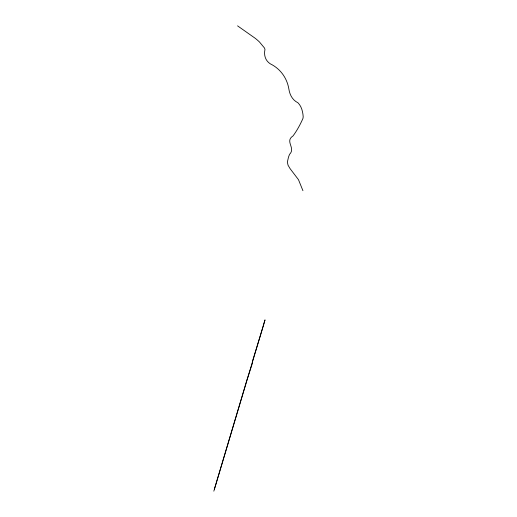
<?xml version="1.0" encoding="UTF-8"?>
<svg xmlns="http://www.w3.org/2000/svg" width="517" height="517" viewBox="0 0 517 517"><rect width="100%" height="100%" fill="white"/><g stroke="black" fill="none" stroke-linecap="round" stroke-linejoin="round"><path stroke-width="0.78" d="M261.389 332.244L252.651 360.717L252.322 363.121A6.217 0.478 -69.6 0 0 251.947 364.653L247.029 379.678L213.825 491.15M264.607 321.27L263.017 326.834M261.576 331.597L262.423 328.831M262.617 328.179L262.83 327.487M264.794 320.637L265.034 319.881L214.381 489.231M237.555 25.85L255.101 38.206A44.507 33.334 25.4 0 1 259.469 41.987L264.4 47.907A6.753 5.06 25.4 0 1 264.962 49.548C263.56 55.998 265.919 62.105 272.259 64.858C281.287 70.028 287.181 78.791 288.874 89.073C289.753 94.882 292.525 100.149 297.934 102.76C301.527 106.276 302.826 111.653 303.175 116.519A16.57 12.408 25.4 0 1 302.917 118.535C300.222 124.584 296.965 130.652 293.016 135.939C284.524 141.419 295.957 147.94 289.585 154.312A76.69 57.432 25.4 0 0 288.473 157.233L287.362 162.086L288.053 165.233L290.121 168.697L298.471 179.664L302.93 190.689"/></g></svg>
